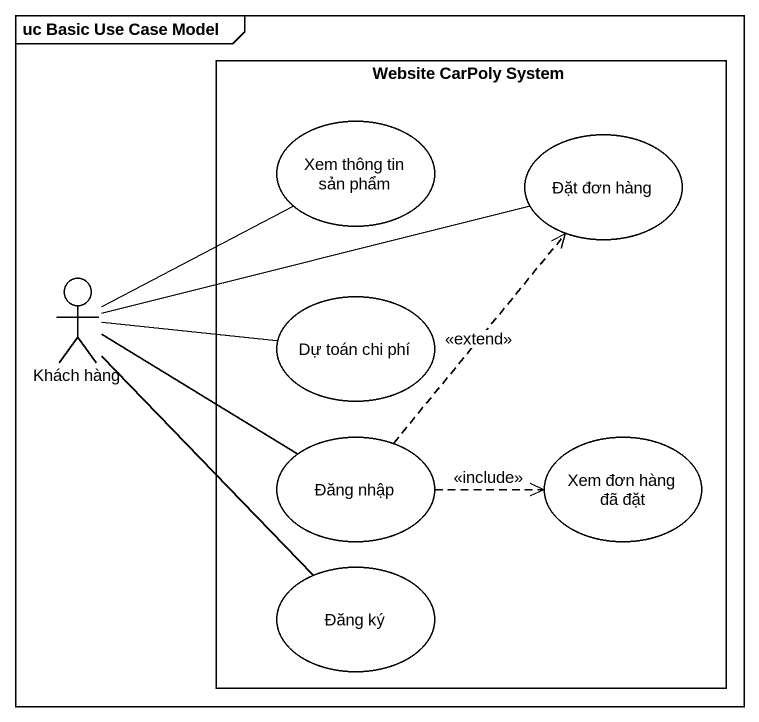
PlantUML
@startuml
mainframe uc Basic Use Case Model
rectangle "Website CarPoly System" as Website_CarPoly_System {
  usecase "Xem thông tin sản phẩm" as Xem_thông_tin_sản_phẩm
  usecase "Đặt đơn hàng" as Đặt_đơn_hàng
  usecase "Dự toán chi phí" as Dự_toán_chi_phí
  usecase "Đăng nhập" as Đăng_nhập
  usecase "Xem đơn hàng đã đặt" as Xem_đơn_hàng_đã_đặt
  usecase "Đăng ký" as Đăng_ký
}
actor "Khách hàng" as Khách_hàng
Khách_hàng -up- Xem_thông_tin_sản_phẩm
Khách_hàng -right- Đặt_đơn_hàng
Khách_hàng -right- Dự_toán_chi_phí
Khách_hàng -right- Đăng_nhập
Khách_hàng -- Đăng_ký
Đăng_nhập .up.> Đặt_đơn_hàng : <<extend>>
Đăng_nhập .right.> Xem_đơn_hàng_đã_đặt : <<include>>
@enduml
